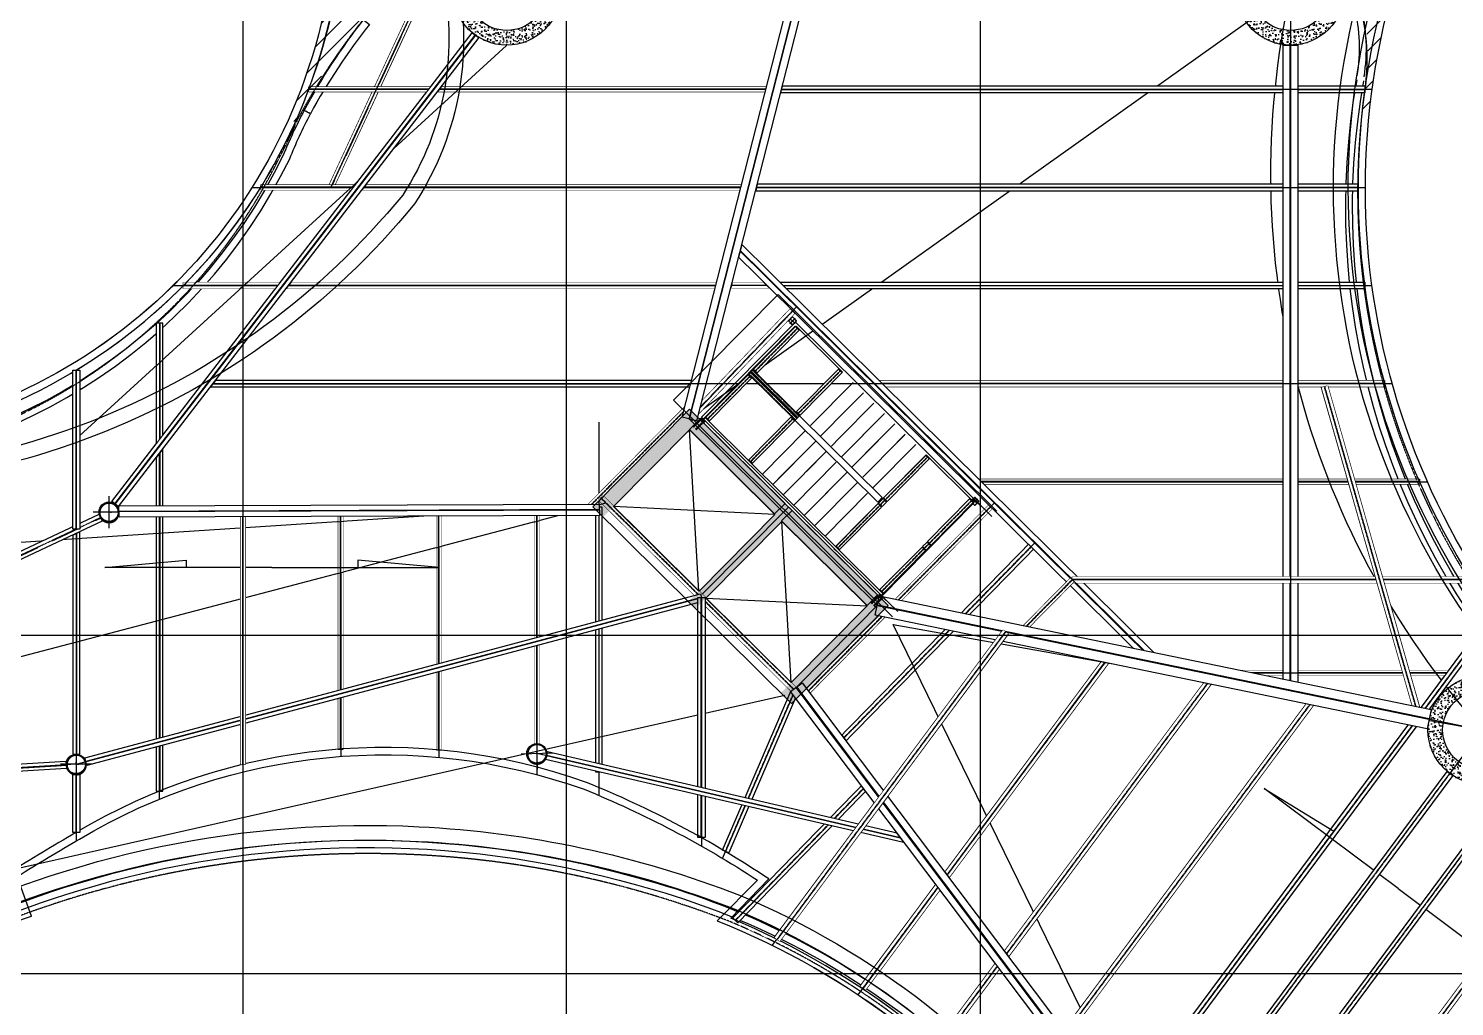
# Model space of a CAD drawing. Header units: millimetres. Extents: x 59135 to 3708801, y -250967 to 196121.
# Drawn here: x 3430786 to 3459877, y -136644 to -116706 of the extents above; entities that cross this region are included whole.
import ezdxf

# ---------------------------------------------------------------- set-up
doc = ezdxf.new("R2010")
doc.units = ezdxf.units.MM
doc.header["$LTSCALE"] = 5
doc.set_wipeout_variables(frame=1)
for name, pattern in [('CENTER', [2, 1.25, -0.25, 0.25, -0.25]), ('CENTER2', [1.125, 0.75, -0.125, 0.125, -0.125]), ('DASHDOT', [1, 0.5, -0.25, 0, -0.25]), ('HIDDEN', [0.375, 0.25, -0.125])]:
    doc.linetypes.add(name, pattern=pattern)
for name, color, linetype in [('CLARO', 8, 'Continuous'), ('EE-ACHURADOS', 9, 'Continuous'), ('EE-ARQUITECTONICO', 250, 'Continuous'), ('EE-CARPETA 51', 250, 'HIDDEN'), ('EE-CENTROS', 8, 'CENTER'), ('EE-COLUMNAS CONCRETO', 11, 'Continuous'), ('EE-EJES', 8, 'DASHDOT'), ('EE-OCULTAS', 252, 'HIDDEN'), ('EE-OCULTO', 252, 'HIDDEN'), ('EE-PMETALICO 16x12.7', 170, 'Continuous')]:
    doc.layers.add(name, color=color, linetype=linetype)

# ---------------------------------------------------------------- blocks, each defined once
blk = doc.blocks.new('*U273')
blk.add_wipeout([(-50, 4383), (50, 4383), (50, -23), (-50, -23)])
blk.add_lwpolyline([(-50, 4383), (50, 4383), (50, -23), (-50, -23)], close=True)
blk.add_wipeout([(-50, 4383), (50, 4383), (50, -23), (-50, -23)])
at = {"layer": 'EE-OCULTAS'}
for p, q in [((-3, 4383), (-3, -23)), ((3, 4383), (3, -23))]:
    blk.add_line(p, q, dxfattribs=at)
blk = doc.blocks.new('*U684')
blk.add_wipeout([(-70, -5196), (70, -5196), (70, -15211), (-70, -15211)])
blk.add_lwpolyline([(-70, -5196), (70, -5196), (70, -15211), (-70, -15211)], close=True)
at = {"layer": 'EE-OCULTAS'}
for p, q in [((-3, -5196), (-3, -15211)), ((3, -5196), (3, -15211))]:
    blk.add_line(p, q, dxfattribs=at)
blk = doc.blocks.new('*U953')
blk.add_lwpolyline([(-64, 5293), (63, 5293), (63, -5722), (-64, -5722)], close=True)
blk.add_wipeout([(-64, 5293), (63, 5293), (63, -5722), (-64, -5722)])
at = {"layer": 'EE-OCULTAS'}
for p, q in [((-3, -5722), (-3, 5293)), ((3, -5722), (3, 5293))]:
    blk.add_line(p, q, dxfattribs=at)
blk = doc.blocks.new('*U773')
blk.add_wipeout([(-70, 7207), (70, 7207), (70, -2335), (-70, -2335)])
blk.add_lwpolyline([(-70, 7207), (70, 7207), (70, -2335), (-70, -2335)], close=True)
at = {"layer": 'EE-OCULTAS'}
for p, q in [((-3, 7207), (-3, -2335)), ((3, 7207), (3, -2335))]:
    blk.add_line(p, q, dxfattribs=at)
blk = doc.blocks.new('*U688')
blk.add_wipeout([(-50, -1794), (50, -1794), (50, -4736), (-50, -4736)])
blk.add_lwpolyline([(-50, -1794), (50, -1794), (50, -4736), (-50, -4736)], close=True)
blk.add_wipeout([(-50, -1794), (50, -1794), (50, -4736), (-50, -4736)])
at = {"layer": 'EE-OCULTAS'}
for p, q in [((-3, -1794), (-3, -4736)), ((3, -1794), (3, -4736))]:
    blk.add_line(p, q, dxfattribs=at)
blk = doc.blocks.new('*U574')
blk.add_wipeout([(-70, -3945), (70, -3945), (70, -9338), (-70, -9338)])
blk.add_lwpolyline([(-70, -3945), (70, -3945), (70, -9338), (-70, -9338)], close=True)
at = {"layer": 'EE-OCULTAS'}
for p, q in [((-3, -3945), (-3, -9338)), ((3, -3945), (3, -9338))]:
    blk.add_line(p, q, dxfattribs=at)
blk = doc.blocks.new('*U689')
blk.add_wipeout([(-70, 2252), (70, 2252), (70, -2335), (-70, -2335)])
blk.add_lwpolyline([(-70, 2252), (70, 2252), (70, -2335), (-70, -2335)], close=True)
at = {"layer": 'EE-OCULTAS'}
for p, q in [((-3, 2252), (-3, -2335)), ((3, 2252), (3, -2335))]:
    blk.add_line(p, q, dxfattribs=at)
blk = doc.blocks.new('*U681')
blk.add_wipeout([(-50, -763), (50, -763), (50, -5621), (-50, -5621)])
blk.add_lwpolyline([(-50, -763), (50, -763), (50, -5621), (-50, -5621)], close=True)
blk.add_wipeout([(-50, -763), (50, -763), (50, -5621), (-50, -5621)])
at = {"layer": 'EE-OCULTAS'}
for p, q in [((-3, -763), (-3, -5621)), ((3, -763), (3, -5621))]:
    blk.add_line(p, q, dxfattribs=at)
blk = doc.blocks.new('*U682')
blk.add_wipeout([(-50, -891), (50, -891), (50, -5653), (-50, -5653)])
blk.add_lwpolyline([(-50, -891), (50, -891), (50, -5653), (-50, -5653)], close=True)
blk.add_wipeout([(-50, -891), (50, -891), (50, -5653), (-50, -5653)])
at = {"layer": 'EE-OCULTAS'}
for p, q in [((-3, -891), (-3, -5653)), ((3, -891), (3, -5653))]:
    blk.add_line(p, q, dxfattribs=at)
blk = doc.blocks.new('*U683')
blk.add_wipeout([(-50, -763), (50, -763), (50, -5646), (-50, -5646)])
blk.add_lwpolyline([(-50, -763), (50, -763), (50, -5646), (-50, -5646)], close=True)
blk.add_wipeout([(-50, -763), (50, -763), (50, -5646), (-50, -5646)])
at = {"layer": 'EE-OCULTAS'}
for p, q in [((-3, -763), (-3, -5646)), ((3, -763), (3, -5646))]:
    blk.add_line(p, q, dxfattribs=at)
blk = doc.blocks.new('*U234')
blk.add_wipeout([(-70, -5539), (70, -5539), (70, -9438), (-70, -9438)])
blk.add_lwpolyline([(-70, -5539), (70, -5539), (70, -9438), (-70, -9438)], close=True)
at = {"layer": 'EE-OCULTAS'}
for p, q in [((-3, -5539), (-3, -9438)), ((3, -5539), (3, -9438))]:
    blk.add_line(p, q, dxfattribs=at)
blk = doc.blocks.new('*U120')
blk.add_wipeout([(-70, -5677), (70, -5677), (70, -11394), (-70, -11394)])
blk.add_lwpolyline([(-70, -5677), (70, -5677), (70, -11394), (-70, -11394)], close=True)
at = {"layer": 'EE-OCULTAS'}
for p, q in [((-3, -5677), (-3, -11394)), ((3, -5677), (3, -11394))]:
    blk.add_line(p, q, dxfattribs=at)
blk = doc.blocks.new('*U559')
blk.add_wipeout([(-50, 0), (50, 0), (50, -5523), (-50, -5523)])
blk.add_lwpolyline([(-50, 0), (50, 0), (50, -5523), (-50, -5523)], close=True)
blk.add_wipeout([(-50, 0), (50, 0), (50, -5523), (-50, -5523)])
at = {"layer": 'EE-OCULTAS'}
for p, q in [((-3, 0), (-3, -5523)), ((3, 0), (3, -5523))]:
    blk.add_line(p, q, dxfattribs=at)
blk = doc.blocks.new('*U235')
blk.add_wipeout([(-70, -6913), (70, -6913), (70, -10563), (-70, -10563)])
blk.add_lwpolyline([(-70, -6913), (70, -6913), (70, -10563), (-70, -10563)], close=True)
at = {"layer": 'EE-OCULTAS'}
for p, q in [((-3, -6913), (-3, -10563)), ((3, -6913), (3, -10563))]:
    blk.add_line(p, q, dxfattribs=at)
blk = doc.blocks.new('*U152')
blk.add_wipeout([(-50, 0), (50, 0), (50, -9606), (-50, -9606)])
blk.add_lwpolyline([(-50, 0), (50, 0), (50, -9606), (-50, -9606)], close=True)
blk.add_wipeout([(-50, 0), (50, 0), (50, -9606), (-50, -9606)])
at = {"layer": 'EE-OCULTAS'}
for p, q in [((-3, 0), (-3, -9606)), ((3, 0), (3, -9606))]:
    blk.add_line(p, q, dxfattribs=at)
blk = doc.blocks.new('*U163')
blk.add_wipeout([(-50, -633), (50, -633), (50, -5583), (-50, -5583)])
blk.add_lwpolyline([(-50, -633), (50, -633), (50, -5583), (-50, -5583)], close=True)
blk.add_wipeout([(-50, -633), (50, -633), (50, -5583), (-50, -5583)])
at = {"layer": 'EE-OCULTAS'}
for p, q in [((-3, -633), (-3, -5583)), ((3, -633), (3, -5583))]:
    blk.add_line(p, q, dxfattribs=at)
blk = doc.blocks.new('*U165')
blk.add_wipeout([(-50, -164), (50, -164), (50, -9269), (-50, -9269)])
blk.add_lwpolyline([(-50, -164), (50, -164), (50, -9269), (-50, -9269)], close=True)
blk.add_wipeout([(-50, -164), (50, -164), (50, -9269), (-50, -9269)])
at = {"layer": 'EE-OCULTAS'}
for p, q in [((-3, -164), (-3, -9269)), ((3, -164), (3, -9269))]:
    blk.add_line(p, q, dxfattribs=at)
blk = doc.blocks.new('COLUMNA CONCRETO')
at = {"layer": 'EE-ACHURADOS'}
h = blk.add_hatch(dxfattribs=at)
h.set_pattern_fill('AR-CONC', color=256)
h.set_pattern_definition([(50, (-2321747.4, -250169.48), (182.184669, -15.939086), [19.05, -209.55]), (355, (-2321747.4, -250169.48), (-35.243421, 191.056845), [15.24, -167.640584]), (100.451445, (-2321732.22, -250170.81), (146.941247, 175.117752), [16.190009, -178.090245]), (46.1842, (-2321747.4, -250118.68), (271.07904, -42.042328), [28.575, -314.325]), (96.635558, (-2321724.8, -250122.2), (237.404134, 247.426125), [24.285023, -267.135608]), (351.184151, (-2321747.4, -250118.68), (237.404134, 247.426125), [22.859967, -251.459732]), (21, (-2321722, -250131.38), (151.614391, -102.265198), [19.05, -209.55]), (326, (-2321722, -250131.38), (61.802028, 184.187966), [15.24, -167.64]), (71.451445, (-2321709.37, -250139.9), (213.416419, 81.922769), [16.190009, -178.089938]), (37.5, (-2321747.4, -250169.485), (3.0886033, 84.5550389), [0, -165.608, 0, -170.18, 0, -168.275]), (7.5, (-2321747.4, -250169.485), (66.8196625, 100.1805748), [0, -97.028, 0, -161.798, 0, -64.135]), (327.5, (-2321804.044, -250169.485), (135.5905952, -5.728744), [0, -63.5, 0, -198.12, 0, -262.89]), (317.5, (-2321829.44, -250169.48), (148.1291814, 25.426491), [0, -82.55, 0, -131.572, 0, -186.69])])
h.paths.add_polyline_path([(-1100, 0, 1), (1100, 0, 1)])
h.paths.add_polyline_path([(800, 0, -1), (-800, 0, -1)], flags=16)
at = {"layer": 'EE-COLUMNAS CONCRETO'}
for radius in [1100, 800]:
    blk.add_circle((0, 0), radius, dxfattribs=at)
at = {"layer": 'EE-EJES'}
for q in [(0, 175), (168, 0)]:
    blk.add_line((0, 0), q, dxfattribs=at)
blk = doc.blocks.new('*U219')
blk.add_wipeout([(-70, 1375), (70, 1375), (70, -10563), (-70, -10563)])
blk.add_lwpolyline([(-70, 1375), (70, 1375), (70, -10563), (-70, -10563)], close=True)
at = {"layer": 'EE-OCULTAS'}
for p, q in [((-3, 1375), (-3, -10563)), ((3, 1375), (3, -10563))]:
    blk.add_line(p, q, dxfattribs=at)
blk = doc.blocks.new('*U188')
blk.add_wipeout([(-70, 1465), (70, 1465), (70, -10563), (-70, -10563)])
blk.add_lwpolyline([(-70, 1465), (70, 1465), (70, -10563), (-70, -10563)], close=True)
at = {"layer": 'EE-OCULTAS'}
for p, q in [((-3, 1465), (-3, -10563)), ((3, 1465), (3, -10563))]:
    blk.add_line(p, q, dxfattribs=at)
blk = doc.blocks.new('*U189')
blk.add_wipeout([(-76, 450), (76, 450), (76, -11832), (-76, -11832)])
blk.add_lwpolyline([(-76, 450), (76, 450), (76, -11832), (-76, -11832)], close=True)
at = {"layer": 'EE-OCULTO'}
for p, q in [((-4, -11832), (-4, 450)), ((4, -11832), (4, 450))]:
    blk.add_line(p, q, dxfattribs=at)
blk = doc.blocks.new('*U290')
blk.add_wipeout([(-50, 0), (50, 0), (50, -10104), (-50, -10104)])
blk.add_lwpolyline([(-50, 0), (50, 0), (50, -10104), (-50, -10104)], close=True)
blk.add_wipeout([(-50, 0), (50, 0), (50, -10104), (-50, -10104)])
at = {"layer": 'EE-OCULTAS'}
for p, q in [((-3, 0), (-3, -10104)), ((3, 0), (3, -10104))]:
    blk.add_line(p, q, dxfattribs=at)
blk = doc.blocks.new('*U956')
blk.add_wipeout([(-50, 0), (50, 0), (50, -1057), (-50, -1057)])
blk.add_lwpolyline([(-50, 0), (50, 0), (50, -1057), (-50, -1057)], close=True)
blk.add_wipeout([(-50, 0), (50, 0), (50, -1057), (-50, -1057)])
at = {"layer": 'EE-OCULTAS'}
for p, q in [((-3, 0), (-3, -1057)), ((3, 0), (3, -1057))]:
    blk.add_line(p, q, dxfattribs=at)
blk = doc.blocks.new('*U211')
blk.add_lwpolyline([(-64, 3435), (63, 3435), (63, 267), (-64, 267)], close=True)
blk.add_wipeout([(-64, 3435), (63, 3435), (63, 267), (-64, 267)])
at = {"layer": 'EE-OCULTAS'}
for p, q in [((-3, 267), (-3, 3435)), ((3, 267), (3, 3435))]:
    blk.add_line(p, q, dxfattribs=at)
blk = doc.blocks.new('*U212')
blk.add_lwpolyline([(-64, 4687), (63, 4687), (63, -5722), (-64, -5722)], close=True)
blk.add_wipeout([(-64, 4687), (63, 4687), (63, -5722), (-64, -5722)])
at = {"layer": 'EE-OCULTAS'}
for p, q in [((-3, -5722), (-3, 4687)), ((3, -5722), (3, 4687))]:
    blk.add_line(p, q, dxfattribs=at)
blk = doc.blocks.new('*U215')
blk.add_lwpolyline([(-64, 645), (63, 645), (63, -7496), (-64, -7496)], close=True)
blk.add_wipeout([(-64, 645), (63, 645), (63, -7496), (-64, -7496)])
at = {"layer": 'EE-OCULTAS'}
for p, q in [((-3, -7496), (-3, 645)), ((3, -7496), (3, 645))]:
    blk.add_line(p, q, dxfattribs=at)
blk = doc.blocks.new('*U216')
blk.add_wipeout([(-50, -2519), (50, -2519), (50, -4047), (-50, -4047)])
blk.add_lwpolyline([(-50, -2519), (50, -2519), (50, -4047), (-50, -4047)], close=True)
blk.add_wipeout([(-50, -2519), (50, -2519), (50, -4047), (-50, -4047)])
at = {"layer": 'EE-OCULTAS'}
for p, q in [((-3, -2519), (-3, -4047)), ((3, -2519), (3, -4047))]:
    blk.add_line(p, q, dxfattribs=at)
blk = doc.blocks.new('*U277')
blk.add_wipeout([(-76, 2159), (76, 2159), (76, -12384), (-76, -12384)])
blk.add_lwpolyline([(-76, 2159), (76, 2159), (76, -12384), (-76, -12384)], close=True)
at = {"layer": 'EE-OCULTO'}
for p, q in [((-4, -12384), (-4, 2159)), ((4, -12384), (4, 2159))]:
    blk.add_line(p, q, dxfattribs=at)
blk = doc.blocks.new('*U278')
blk.add_lwpolyline([(-64, 174), (63, 174), (63, -6824), (-64, -6824)], close=True)
blk.add_wipeout([(-64, 174), (63, 174), (63, -6824), (-64, -6824)])
at = {"layer": 'EE-OCULTAS'}
for p, q in [((-3, -6824), (-3, 174)), ((3, -6824), (3, 174))]:
    blk.add_line(p, q, dxfattribs=at)
blk = doc.blocks.new('*U279')
blk.add_lwpolyline([(-64, 1234), (63, 1234), (63, -7301), (-64, -7301)], close=True)
blk.add_wipeout([(-64, 1234), (63, 1234), (63, -7301), (-64, -7301)])
at = {"layer": 'EE-OCULTAS'}
for p, q in [((-3, -7301), (-3, 1234)), ((3, -7301), (3, 1234))]:
    blk.add_line(p, q, dxfattribs=at)
blk = doc.blocks.new('*U280')
blk.add_lwpolyline([(-64, 955), (63, 955), (63, -8497), (-64, -8497)], close=True)
blk.add_wipeout([(-64, 955), (63, 955), (63, -8497), (-64, -8497)])
at = {"layer": 'EE-OCULTAS'}
for p, q in [((-3, -8497), (-3, 955)), ((3, -8497), (3, 955))]:
    blk.add_line(p, q, dxfattribs=at)
blk = doc.blocks.new('*U281')
blk.add_lwpolyline([(-64, 910), (63, 910), (63, -9693), (-64, -9693)], close=True)
blk.add_wipeout([(-64, 910), (63, 910), (63, -9693), (-64, -9693)])
at = {"layer": 'EE-OCULTAS'}
for p, q in [((-3, -9693), (-3, 910)), ((3, -9693), (3, 910))]:
    blk.add_line(p, q, dxfattribs=at)
blk = doc.blocks.new('*U166')
blk.add_lwpolyline([(-64, 988), (63, 988), (63, -12577), (-64, -12577)], close=True)
blk.add_wipeout([(-64, 988), (63, 988), (63, -12577), (-64, -12577)])
at = {"layer": 'EE-OCULTAS'}
for p, q in [((-3, -12577), (-3, 988)), ((3, -12577), (3, 988))]:
    blk.add_line(p, q, dxfattribs=at)
blk = doc.blocks.new('*U167')
blk.add_lwpolyline([(-64, 566), (63, 566), (63, -11930), (-64, -11930)], close=True)
blk.add_wipeout([(-64, 566), (63, 566), (63, -11930), (-64, -11930)])
at = {"layer": 'EE-OCULTAS'}
for p, q in [((-3, -11930), (-3, 566)), ((3, -11930), (3, 566))]:
    blk.add_line(p, q, dxfattribs=at)
blk = doc.blocks.new('*U168')
blk.add_lwpolyline([(-63, -106), (63, -106), (63, -10963), (-63, -10963)], close=True)
blk.add_wipeout([(-63, -106), (63, -106), (63, -10963), (-63, -10963)])
at = {"layer": 'EE-OCULTAS'}
for p, q in [((-3, -10963), (-3, -106)), ((3, -10963), (3, -106))]:
    blk.add_line(p, q, dxfattribs=at)
blk = doc.blocks.new('*U171')
blk.add_lwpolyline([(-64, 945), (63, 945), (63, -4595), (-64, -4595)], close=True)
blk.add_wipeout([(-64, 945), (63, 945), (63, -4595), (-64, -4595)])
at = {"layer": 'EE-OCULTAS'}
for p, q in [((-3, -4595), (-3, 945)), ((3, -4595), (3, 945))]:
    blk.add_line(p, q, dxfattribs=at)
blk = doc.blocks.new('POSTE METALICO 16')
at = {"layer": 'EE-EJES'}
for q in [(0, 49), (57, 0)]:
    blk.add_line((0, 0), q, dxfattribs=at)
at = {"layer": 'EE-PMETALICO 16x12.7'}
for radius in [204, 191]:
    blk.add_circle((0, 0), radius, dxfattribs=at)
blk = doc.blocks.new('*U193')
blk.add_wipeout([(-70, 6513), (70, 6513), (70, -7637), (-70, -7637)])
blk.add_lwpolyline([(-70, 6513), (70, 6513), (70, -7637), (-70, -7637)], close=True)
at = {"layer": 'EE-OCULTAS'}
for p, q in [((-3, 6513), (-3, -7637)), ((3, 6513), (3, -7637))]:
    blk.add_line(p, q, dxfattribs=at)
blk = doc.blocks.new('*U233')
blk.add_wipeout([(-70, 6513), (70, 6513), (70, -2380), (-70, -2380)])
blk.add_lwpolyline([(-70, 6513), (70, 6513), (70, -2380), (-70, -2380)], close=True)
at = {"layer": 'EE-OCULTAS'}
for p, q in [((-3, 6513), (-3, -2380)), ((3, 6513), (3, -2380))]:
    blk.add_line(p, q, dxfattribs=at)
blk = doc.blocks.new('*U255')
blk.add_wipeout([(-76, -8665), (76, -8665), (76, -13627), (-76, -13627)])
blk.add_lwpolyline([(-76, -8665), (76, -8665), (76, -13627), (-76, -13627)], close=True)
at = {"layer": 'EE-OCULTO'}
for p, q in [((-4, -13627), (-4, -8665)), ((4, -13627), (4, -8665))]:
    blk.add_line(p, q, dxfattribs=at)
blk = doc.blocks.new('*U294')
blk.add_wipeout([(-76, 450), (76, 450), (76, -4442), (-76, -4442)])
blk.add_lwpolyline([(-76, 450), (76, 450), (76, -4442), (-76, -4442)], close=True)
at = {"layer": 'EE-OCULTO'}
for p, q in [((-4, -4442), (-4, 450)), ((4, -4442), (4, 450))]:
    blk.add_line(p, q, dxfattribs=at)
blk = doc.blocks.new('*U556')
blk.add_wipeout([(-76, -1252), (76, -1252), (76, -4525), (-76, -4525)])
blk.add_lwpolyline([(-76, -1252), (76, -1252), (76, -4525), (-76, -4525)], close=True)
at = {"layer": 'EE-OCULTO'}
for p, q in [((-4, -4525), (-4, -1252)), ((4, -4525), (4, -1252))]:
    blk.add_line(p, q, dxfattribs=at)
blk = doc.blocks.new('*U557')
blk.add_wipeout([(-70, -1151), (70, -1151), (70, -2335), (-70, -2335)])
blk.add_lwpolyline([(-70, -1151), (70, -1151), (70, -2335), (-70, -2335)], close=True)
at = {"layer": 'EE-OCULTAS'}
for p, q in [((-3, -1151), (-3, -2335)), ((3, -1151), (3, -2335))]:
    blk.add_line(p, q, dxfattribs=at)
blk = doc.blocks.new('*U570')
blk.add_lwpolyline([(-64, 532), (63, 532), (63, -7279), (-64, -7279)], close=True)
blk.add_wipeout([(-64, 532), (63, 532), (63, -7279), (-64, -7279)])
at = {"layer": 'EE-OCULTAS'}
for p, q in [((-3, -7279), (-3, 532)), ((3, -7279), (3, 532))]:
    blk.add_line(p, q, dxfattribs=at)
blk = doc.blocks.new('*U685')
blk.add_wipeout([(-50, -470), (50, -470), (50, -5631), (-50, -5631)])
blk.add_lwpolyline([(-50, -470), (50, -470), (50, -5631), (-50, -5631)], close=True)
blk.add_wipeout([(-50, -470), (50, -470), (50, -5631), (-50, -5631)])
at = {"layer": 'EE-OCULTAS'}
for p, q in [((-3, -470), (-3, -5631)), ((3, -470), (3, -5631))]:
    blk.add_line(p, q, dxfattribs=at)
blk = doc.blocks.new('VERSUI')
at = {"layer": 'EE-CARPETA 51'}
for points in [[(0, -0.326), (0, 0.326)], [(0.326, 0), (-0.326, 0)]]:
    blk.add_lwpolyline(points, dxfattribs=at)
for points in [[(0.204, -0.009, 1), (-0.204, -0.009, 1)], [(-0.191, -0.009, -1), (0.191, -0.009, -1)]]:
    blk.add_lwpolyline(points, format="xyb", close=True, dxfattribs=at)
blk = doc.blocks.new('*U1133')
for p, q in [((-13, 206), (-13, 199)), ((13, 199), (-13, 199)), ((-10, 209), (10, 209)), ((-8, -1), (-8, 199)), ((-7, 206), (-7, 199)), ((7, 206), (7, 199)), ((8, -1), (8, 199)), ((13, 206), (13, 199)), ((-13, -7), (-13, -20)), ((-10, -23), (10, -23)), ((-8, -37), (-8, -23)), ((-8, -37), (8, -37)), ((-8, -37), (-6, -38)), ((-7, -7), (-7, -20)), ((-6, -38), (6, -38)), ((8, -37), (6, -38)), ((7, -7), (7, -20)), ((8, -37), (8, -23)), ((13, -7), (13, -20))]:
    blk.add_line(p, q)
blk.add_lwpolyline([(-17, -3), (-17, -2, -0.414214), (-15, -1), (15, -1, -0.414214), (17, -2), (17, -3, -0.414214), (15, -4), (-15, -4, -0.414214)], format="xyb", close=True)
for centre, radius, start, end in [((-10, 205), 3.47, 7.7682, 172.2318), ((0, 200), 8.8, 41.2145, 138.7855), ((10, 205), 3.47, 7.7682, 172.2318), ((-10, -8), 3.47, 7.7682, 172.2318), ((-10, -19), 3.47, 187.7682, 352.2318), ((0, -13), 8.8, 41.2145, 138.7855), ((0, -14), 8.8, 221.2145, 318.7855), ((10, -8), 3.47, 7.7682, 172.2318), ((10, -19), 3.47, 187.7682, 352.2318)]:
    blk.add_arc(centre, radius, start, end)
at = {"layer": 'EE-OCULTAS'}
for p, q in [((-6, -1), (-6, 199)), ((6, -1), (6, 199)), ((-6, -38), (-6, -23)), ((6, -38), (6, -23))]:
    blk.add_line(p, q, dxfattribs=at)
blk = doc.blocks.new('*U1132')
for p, q in [((-13, 206), (-13, 199)), ((13, 199), (-13, 199)), ((-10, 209), (10, 209)), ((-8, -1), (-8, 199)), ((-7, 206), (-7, 199)), ((7, 206), (7, 199)), ((8, -1), (8, 199)), ((13, 206), (13, 199)), ((-13, -7), (-13, -20)), ((-10, -23), (10, -23)), ((-8, -37), (-8, -23)), ((-8, -37), (8, -37)), ((-8, -37), (-6, -38)), ((-7, -7), (-7, -20)), ((-6, -38), (6, -38)), ((8, -37), (6, -38)), ((7, -7), (7, -20)), ((8, -37), (8, -23)), ((13, -7), (13, -20))]:
    blk.add_line(p, q)
blk.add_lwpolyline([(-17, -3), (-17, -2, -0.414214), (-15, -1), (15, -1, -0.414214), (17, -2), (17, -3, -0.414214), (15, -4), (-15, -4, -0.414214)], format="xyb", close=True)
for centre, radius, start, end in [((-10, 205), 3.47, 7.7682, 172.2318), ((0, 200), 8.8, 41.2145, 138.7855), ((10, 205), 3.47, 7.7682, 172.2318), ((-10, -8), 3.47, 7.7682, 172.2318), ((-10, -19), 3.47, 187.7682, 352.2318), ((0, -13), 8.8, 41.2145, 138.7855), ((0, -14), 8.8, 221.2145, 318.7855), ((10, -8), 3.47, 7.7682, 172.2318), ((10, -19), 3.47, 187.7682, 352.2318)]:
    blk.add_arc(centre, radius, start, end)
at = {"layer": 'EE-OCULTAS'}
for p, q in [((-6, -1), (-6, 199)), ((6, -1), (6, 199)), ((-6, -38), (-6, -23)), ((6, -38), (6, -23))]:
    blk.add_line(p, q, dxfattribs=at)
blk = doc.blocks.new('*U1135')
blk.add_wipeout([(-51, -922), (51, -922), (51, -1052), (-51, -1052)])
blk.add_lwpolyline([(51, -1052), (-51, -1052), (-51, -922), (51, -922)], close=True)
at = {"layer": 'EE-OCULTAS'}
for p, q in [((-3, -922), (-3, -1052)), ((3, -922), (3, -1052))]:
    blk.add_line(p, q, dxfattribs=at)
blk = doc.blocks.new('*U1134')
blk.add_wipeout([(-51, 153), (51, 153), (51, -1067), (-51, -1067)])
blk.add_lwpolyline([(51, -1067), (-51, -1067), (-51, 153), (51, 153)], close=True)
at = {"layer": 'EE-OCULTAS'}
for p, q in [((-3, 153), (-3, -1067)), ((3, 153), (3, -1067))]:
    blk.add_line(p, q, dxfattribs=at)
blk = doc.blocks.new('*U113')
blk.add_wipeout([(-51, 153), (51, 153), (51, -1067), (-51, -1067)])
blk.add_lwpolyline([(51, -1067), (-51, -1067), (-51, 153), (51, 153)], close=True)
at = {"layer": 'EE-OCULTAS'}
for p, q in [((-3, 153), (-3, -1067)), ((3, 153), (3, -1067))]:
    blk.add_line(p, q, dxfattribs=at)
blk = doc.blocks.new('*U1136')
blk.add_wipeout([(-1280, 25), (51, 25), (51, -25), (-1280, -25)])
at = {"ltscale": 0.35}
for points in [[(51, -25), (-1280, -25), (-1280, 25), (51, 25)], [(51, -21), (-1280, -21), (-1280, -25), (51, -25)]]:
    blk.add_lwpolyline(points, close=True, dxfattribs=at)
at = {"layer": 'EE-CENTROS'}
blk.add_line((51, -11), (-1280, -11), dxfattribs=at)
blk = doc.blocks.new('ACSENSOR')
at = {"layer": 'EE-ARQUITECTONICO'}
h = blk.add_hatch(color=256, dxfattribs=at)
h.dxf.hatch_style = 1
h.paths.add_polyline_path([(60.854, -0.038), (59.693, -1.211), (59.907, -1.422), (61.275, -0.038)])
h.paths.add_polyline_path([(57.828, 4.578), (55.856, 2.589), (56.069, 2.378), (57.829, 4.155), (59.569, 2.431), (57.81, 0.654), (57.952, 0.514), (59.711, 2.29), (61.452, 0.566), (61.258, 0.371), (60.854, -0.038), (61.275, -0.038), (61.471, 0.159), (61.863, 0.555), (61.863, 0.554), (61.873, 0.564)])
blk.add_lwpolyline([(59.907, -1.422), (55.856, 2.589), (55.856, 2.589), (57.828, 4.578), (61.879, 0.571)], close=True, dxfattribs=at)
for points in [[(58.021, 0.867), (56.28, 2.591), (57.829, 4.155), (59.569, 2.431), (58.022, 0.868)], [(58.158, 0.721), (59.711, 2.29), (61.452, 0.566), (59.904, -0.998), (58.164, 0.727)]]:
    blk.add_lwpolyline(points, dxfattribs=at)
blk = doc.blocks.new('ESCALERAS Y ACENSOR P2')
at = {"layer": 'EE-ARQUITECTONICO'}
for p, q in [((-4126, 6946), (-6258, 4792)), ((-3664, 6488), (-4126, 6946)), ((-3664, 6488), (-3664, 6488)), ((340, 2525), (-3664, 6488)), ((-5690, 4441), (-3770, 6382)), ((-3770, 6382), (234, 2418)), ((-6258, 4792), (-1792, 372)), ((-2170, 4728), (-2872, 4019)), ((-2872, 4019), (-2170, 4728)), ((-2710, 4610), (-2384, 4939)), ((-5671, 4433), (-5860, 4241)), ((-5617, 4380), (-5807, 4189)), ((-1686, 478), (-5690, 4441)), ((-3781, 4381), (-3689, 4473)), ((-2093, 2710), (-3781, 4381)), ((-2093, 2710), (-3781, 4381)), ((-3763, 4398), (-3746, 4416)), ((-3725, 4437), (-3707, 4455)), ((-2826, 3639), (-1957, 4517)), ((-1968, 4507), (-2826, 3639)), ((-5741, 896), (-5933, 4184)), ((-2085, 3961), (-2613, 3428)), ((-2901, 1751), (-4660, 3492)), ((-2180, 3439), (-2400, 3217)), ((-4193, 2459), (-7482, 2620)), ((-3857, -969), (-4051, 2318)), ((-5598, 756), (-2310, 595)), ((-2036, 834), (-2225, 643)), ((-1982, 782), (-2172, 590))]:
    blk.add_line(p, q, dxfattribs=at)
at = {"layer": 'EE-ARQUITECTONICO', "ltscale": 0.5}
for p, q in [((-3735, 4427), (-4683, 5365)), ((-3672, 4491), (-2828, 5344)), ((-2597, 5150), (-3466, 4272)), ((-3791, 4370), (-4660, 3492)), ((-3252, 4061), (-2710, 4610)), ((-4447, 3281), (-3578, 4159)), ((-4447, 3281), (-3578, 4159)), ((-1531, 4095), (-2180, 3439)), ((-1744, 4306), (-2088, 3958)), ((-1908, 3714), (-1548, 4077)), ((-4234, 3070), (-3365, 3948)), ((-3365, 3948), (-4122, 3183)), ((-2872, 4019), (-3039, 3850)), ((-2613, 3428), (-2088, 3958)), ((-2088, 3958), (-2613, 3428)), ((-2186, 3006), (-1317, 3884)), ((-4021, 2859), (-3152, 3737)), ((-2939, 3526), (-3807, 2648)), ((-3807, 2648), (-2939, 3526)), ((-3152, 3737), (-3548, 3336)), ((-1973, 2795), (-1104, 3673)), ((-3594, 2437), (-2725, 3315)), ((-2725, 3315), (-3483, 2549)), ((-3483, 2549), (-2725, 3315)), ((-2512, 3104), (-3381, 2226)), ((-3381, 2226), (-2512, 3104)), ((-2299, 2893), (-3168, 2015)), ((-3168, 2015), (-2306, 2885)), ((-2086, 2682), (-2955, 1804))]:
    blk.add_line(p, q, dxfattribs=at)
at = {"layer": 'EE-ARQUITECTONICO', "ltscale": 0.4}
for p, q in [((-1016, 3656), (-1069, 3708)), ((0, 2650), (-53, 2702)), ((-2990, 1768), (-2937, 1716)), ((-1973, 762), (-1920, 709))]:
    blk.add_line(p, q, dxfattribs=at)
at = {"layer": 'EE-ARQUITECTONICO'}
for points in [[(-3780, 6300), (-5684, 4377), (-5673, 4366), (-3769, 6289)], [(-5933, 4189), (-4196, 2469), (-3984, 2683), (-5722, 4403)], [(-5630, 4324), (-5726, 4419), (-5732, 4413), (-5637, 4318)], [(-2001, 2802), (-3689, 4473), (-3781, 4380), (-2093, 2710)], [(-123, 2702), (-2038, 768), (-2049, 779), (-135, 2713)], [(-2312, 605), (-4053, 2329), (-3842, 2542), (-2101, 818)], [(-2091, 821), (-1995, 726), (-2002, 720), (-2097, 815)]]:
    blk.add_lwpolyline(points, close=True, dxfattribs=at)
at = {"layer": 'EE-ARQUITECTONICO', "ltscale": 0.5}
for points in [[(-4660, 3492), (-2810, 5361), (-3758, 6300), (-5608, 4431)], [(-2955, 1804), (-1104, 3673), (-135, 2713), (-1985, 844)]]:
    blk.add_lwpolyline(points, close=True, dxfattribs=at)
at = {"layer": 'EE-ARQUITECTONICO', "xscale": -1, "rotation": 135.2917996691571}
for name, p in [('*U1132', (-5705, 4397)), ('*U1133', (-5652, 4345))]:
    blk.add_blockref(name, p, dxfattribs=at)
at = {"layer": 'EE-ARQUITECTONICO', "rotation": 135.2917996691571}
for name, p in [('*U1133', (-2071, 799)), ('*U1132', (-2017, 747))]:
    blk.add_blockref(name, p, dxfattribs=at)
at = {"layer": 'EE-ARQUITECTONICO', "xscale": -1, "rotation": 135.2917996691571}
blk.add_blockref('*U1134', (-5454, 4514), dxfattribs=at)
at = {"layer": 'EE-ARQUITECTONICO', "rotation": 135.2917996691571}
for p in [(-2688, 2001), (-1791, 1113)]:
    blk.add_blockref('*U1135', p, dxfattribs=at)
at = {"layer": 'EE-ARQUITECTONICO'}
for p, rotation in [((-3840, 6144), 315.2917996691571), ((-1903, 999), 135.2917996691571)]:
    blk.add_blockref('*U1134', p, dxfattribs=dict(at, rotation=rotation))
for name, p, rotation in [('*U1136', (-3799, 4434), 315.2917996691571), ('*U1134', (-2800, 1887), 135.2917996691571)]:
    blk.add_blockref(name, p, dxfattribs=dict(at, rotation=rotation))
at = {"layer": 'EE-ARQUITECTONICO', "xscale": -1}
for name, p, rotation in [('*U1136', (-3743, 4491), 135.2917996691571), ('*U1134', (-1186, 3518), 315.2917996691571)]:
    blk.add_blockref(name, p, dxfattribs=dict(at, rotation=rotation))
for name, p, rotation in [('*U1134', (-4578, 3647), 135.2917996691571), ('*U113', (-289, 2630), 315.2917996691571)]:
    blk.add_blockref(name, p, dxfattribs=dict(at, rotation=rotation))
at = {"layer": 'EE-ARQUITECTONICO', "rotation": 315.2917996691571}
blk.add_blockref('*U1134', (-2964, 5278), dxfattribs=at)
at = {"layer": 'EE-ARQUITECTONICO', "xscale": 1000, "yscale": 1000, "zscale": 1000}
blk.add_blockref('ACSENSOR', (-63761, 29), dxfattribs=at)
blk = doc.blocks.new('*U772')
blk.add_wipeout([(-70, -1151), (70, -1151), (70, -4396), (-70, -4396)])
blk.add_lwpolyline([(-70, -1151), (70, -1151), (70, -4396), (-70, -4396)], close=True)
at = {"layer": 'EE-OCULTAS'}
for p, q in [((-3, -1151), (-3, -4396)), ((3, -1151), (3, -4396))]:
    blk.add_line(p, q, dxfattribs=at)
blk = doc.blocks.new('A$C572D47DB')
at = {"layer": 'CLARO'}
blk.add_line((87832, 33857), (84445, 33653), dxfattribs=at)
for points in [[(113970, 47895, 0.100433), (113916, 49289, 0.097879), (113344, 50522, 0.048749), (112891, 51032, 0.043248), (112355, 51448, 0.013848), (111240, 52182, 0.013848)], [(114108, 47872, 0.100433), (114052, 49323, 0.097879), (113457, 50604, 0.048749), (112986, 51135, 0.043092), (112433, 51564, 0.013822), (111313, 52301, -9.821201)], [(104906, 28597, -0.063161), (107946, 25526, 0.261651), (112300, 23783, 0.578254), (117633, 35390, -0.231021), (114103, 47789)], [(104993, 28707, -0.063137), (108056, 25613, 0.261714), (112284, 23922, 0.578017), (117524, 35303, -0.230879), (113965, 47813, -0.230879)], [(71979, 43685), (71958, 43502, 0.193999), (81939, 39819, 0.287291), (92190, 46201, -0.026665), (92616, 47120), (92485, 47188, 0.024743), (92053, 46263, -0.287223), (81937, 39969, -0.196023), (71979, 43685)], [(105048, 28665, 0.103129), (99301, 31534, 0.144117), (87830, 31413, 0.101179), (80495, 27444, 0.101179)], [(69537, 25628, -0.079364), (72029, 25336, 0.140201), (77208, 25354, 0.0882), (79568, 26518, 0.021736), (80585, 27336, -0.101181), (87871, 31279, -0.144135), (99264, 31399, -0.103149), (104961, 28555)]]:
    blk.add_lwpolyline(points, format="xyb", dxfattribs=at)
blk.add_lwpolyline([(92485, 47188, -0.041442), (93697, 49034), (93815, 48942, 0.040804), (92612, 47121, -0.000352)], format="xyb", close=True, dxfattribs=at)
blk.add_lwpolyline([(98497, 40831), (98495, 33223)], dxfattribs=at)
at = {"layer": 'CLARO', "elevation": 0}
blk.add_lwpolyline([(108064, 25620, 0.261821), (112284, 23932, 0.578454), (117511, 35305, 0.578454)], format="xyb", dxfattribs=at)
at = {"layer": 'CLARO'}
blk.add_blockref('COLUMNA CONCRETO', (96619, 49618), dxfattribs=at)
at = {"layer": 'CLARO', "xscale": -1, "rotation": 180}
for name, p in [('*U681', (93232, 33404)), ('*U683', (95232, 33387)), ('*U682', (97232, 33387))]:
    blk.add_blockref(name, p, dxfattribs=at)
at = {"layer": 'CLARO', "xscale": -1}
blk.add_blockref('*U689', (87838, 36397), dxfattribs=at)
at = {"layer": 'CLARO'}
blk.add_line((87838, 32295), (87838, 41894), dxfattribs=at)
for points in [[(97235, 39040), (97232, 33646)], [(95232, 38294), (95232, 34000)], [(91829, 37867), (95237, 37867), (93578, 38016), (93578, 37867)], [(93232, 37769), (93232, 34017)]]:
    blk.add_lwpolyline(points, dxfattribs=at)
for name, p, rotation in [('*U273', (93042, 45643), 335.1192782956725), ('*U953', (95316, 43618), 90), ('*U684', (85317, 41618), 90), ('*U688', (101575, 42407), 315.2279303980316), ('*U165', (115401, 39618), 270), ('*U120', (99417, 30230), 135.5873068366609), ('*U163', (116527, 35721), 270), ('*U234', (97423, 26703), 135.8082691021933)]:
    blk.add_blockref(name, p, dxfattribs=dict(at, rotation=rotation))
at = {"layer": 'CLARO', "xscale": -1}
blk.add_blockref('*U773', (89535, 35645), dxfattribs=at)
at = {"layer": 'CLARO'}
for p in [(87832, 33857), (97231, 34074)]:
    blk.add_blockref('POSTE METALICO 16', p, dxfattribs=at)
for p, q in [((89811, 43618), (114269, 43618)), ((98822, 41618), (114683, 41618)), ((89535, 33148), (89535, 40392)), ((106136, 39618), (115401, 39618))]:
    blk.add_line(p, q, dxfattribs=at)
blk.add_lwpolyline([(112612, 49618, 0.241408), (116517, 34556)], format="xyb", dxfattribs=at)
for name, p, rotation in [('*U152', (102185, 47618), 270), ('*U559', (106554, 39174), 315.2918041823089)]:
    blk.add_blockref(name, p, dxfattribs=dict(at, rotation=rotation))
at = {"layer": 'CLARO', "xscale": -1}
blk.add_blockref('*U574', (98497, 43044), dxfattribs=at)
at = {"layer": 'CLARO'}
blk.add_blockref('COLUMNA CONCRETO', (116512, 34556), dxfattribs=at)
for points in [[(112610, 49620), (100343, 40894)], [(81802, 38065), (98363, 39146)]]:
    blk.add_lwpolyline(points, dxfattribs=at)
blk.add_lwpolyline([(104500, 36709), (116517, 34556), (109899, 25654)], close=True, dxfattribs=at)
at = {"layer": 'CLARO', "rotation": 156.6596941181931}
blk.add_blockref('*U235', (98343, 25730), dxfattribs=at)
at = {"layer": 'CLARO'}
blk.add_lwpolyline([(102291, 35257), (83062, 30926)], dxfattribs=at)
for name, p, rotation in [('*U219', (103560, 47618), 90), ('*U189', (113536, 45618), 270), ('*U188', (103560, 43618), 90), ('*U211', (100156, 40705), 316.2188383563582), ('*U212', (108804, 41618), 90)]:
    blk.add_blockref(name, p, dxfattribs=dict(at, rotation=rotation))
at = {"layer": 'CLARO', "rotation": 270}
for name, p in [('*U290', (101704, 45618)), ('*U956', (102095, 43618))]:
    blk.add_blockref(name, p, dxfattribs=at)
blk.add_wipeout([(112457, 48518), (112757, 48518), (112757, 35373), (112457, 35373)]).dxf.layer = 'CLARO'
at = {"layer": 'CLARO'}
for p, q in [((96612, 48512), (87830, 40485)), ((112600, 35373), (112600, 48518)), ((112615, 35373), (112615, 48518)), ((92579, 47618), (114274, 47618)), ((91421, 45618), (114136, 45618)), ((110944, 35721), (115894, 35721))]:
    blk.add_line(p, q, dxfattribs=at)
blk.add_lwpolyline([(93030, 45618), (94885, 49618)], dxfattribs=at)
blk.add_lwpolyline([(112457, 48518), (112757, 48518), (112757, 35373), (112457, 35373)], close=True, dxfattribs=at)
blk.add_blockref('COLUMNA CONCRETO', (112607, 49618), dxfattribs=at)
blk.add_wipeout([(109919, 36034), (109759, 35872), (101169, 44374), (101330, 44536)]).dxf.layer = 'CLARO'
for p, q in [((101246, 44451), (109835, 35949)), ((101253, 44459), (109842, 35957)), ((106113, 39270), (106220, 39165)), ((106113, 39270), (106220, 39165)), ((106114, 39164), (106219, 39271)), ((106114, 39164), (106219, 39271)), ((108157, 37618), (112457, 37618)), ((108157, 37618), (116478, 37618))]:
    blk.add_line(p, q, dxfattribs=at)
blk.add_lwpolyline([(109919, 36034), (109759, 35872), (101169, 44374), (101330, 44536)], close=True, dxfattribs=at)
for points in [[(100338, 40895), (102533, 43185)], [(98539, 39288), (102473, 35387)]]:
    blk.add_lwpolyline(points, dxfattribs=at)
for points in [[(106174, 39140), (106244, 39211, 0.414214), (106244, 39225), (106173, 39295, 0.414214), (106159, 39295), (106089, 39224, 0.414214), (106089, 39210), (106160, 39140, 0.414214)], [(106174, 39140), (106245, 39211, 0.414214), (106244, 39225), (106173, 39295, 0.414214), (106159, 39295), (106089, 39224, 0.414214), (106089, 39210), (106160, 39140, 0.414214)], [(106171, 39143), (106241, 39214, 0.414214), (106241, 39222), (106170, 39292, 0.414214), (106162, 39292), (106092, 39221, 0.414214), (106092, 39213), (106163, 39143, 0.414214)], [(106171, 39143), (106241, 39214, 0.414214), (106241, 39222), (106170, 39292, 0.414214), (106162, 39292), (106092, 39221, 0.414214), (106092, 39213), (106163, 39143, 0.414214)]]:
    blk.add_lwpolyline(points, format="xyb", close=True, dxfattribs=at)
for name, p, rotation in [('*U171', (99210, 38623), 45.23344539762016), ('*U215', (108804, 37618), 90)]:
    blk.add_blockref(name, p, dxfattribs=dict(at, rotation=rotation))
blk.add_line((100591, 37254), (100591, 32189), dxfattribs=at)
for points in [[(104286, 36990), (100235, 41001)], [(98639, 39183), (84440, 35457)], [(100608, 37327), (102365, 39102)], [(87832, 33857), (100591, 37254)], [(101022, 31939), (102528, 35429)]]:
    blk.add_lwpolyline(points, dxfattribs=at)
at = {"layer": 'CLARO', "rotation": 315.2918041823152}
blk.add_blockref('*U216', (109929, 39409), dxfattribs=at)
at = {"layer": 'CLARO'}
for name, p, rotation in [('*U255', (96176, 42571), 295.1781166577877), ('*U277', (109386, 26972), 143.3606623391476)]:
    blk.add_blockref(name, p, dxfattribs=dict(at, rotation=rotation))
for points in [[(115227, 34825), (113305, 41555)], [(91829, 37867), (88422, 37867), (90081, 38016), (90081, 37867)], [(107053, 36504), (108157, 37618)], [(116777, 36909), (108007, 25117)], [(118459, 35168), (109835, 23573)], [(119529, 33891), (111249, 22757)]]:
    blk.add_lwpolyline(points, dxfattribs=at)
at = {"layer": 'CLARO', "xscale": 1000, "yscale": 1000, "zscale": 1000}
blk.add_blockref('VERSUI', (88506, 38996), dxfattribs=at)
at = {"layer": 'CLARO'}
blk.add_blockref('POSTE METALICO 16', (88504, 39000), dxfattribs=at)
for name, p, rotation in [('*U278', (113353, 41387), 15.93713501487891), ('*U279', (104611, 30270), 143.3606623391303)]:
    blk.add_blockref(name, p, dxfattribs=dict(at, rotation=rotation))
for p, q in [((97232, 34083), (104881, 32308)), ((104003, 33471), (101275, 30666))]:
    blk.add_line(p, q, dxfattribs=at)
for points in [[(109839, 35953), (101251, 44453)], [(102528, 35429), (104282, 37200)], [(105328, 27994), (111057, 35698)]]:
    blk.add_lwpolyline(points, dxfattribs=at)
at = {"layer": 'CLARO', "rotation": 143.3606623391373}
blk.add_blockref('*U280', (105987, 28881), dxfattribs=at)
blk.add_wipeout([(104195, 56586), (104485, 56511), (100488, 40858), (100197, 40932)]).dxf.layer = 'CLARO'
at = {"layer": 'CLARO'}
for p, q in [((100338, 40896), (104336, 56550)), ((100347, 40894), (104344, 56547)), ((102394, 42840), (102500, 42947)), ((102395, 42948), (102502, 42843)), ((102395, 42948), (102502, 42843)), ((102396, 42842), (102501, 42949)), ((102396, 42842), (102501, 42949)), ((91232, 41618), (114683, 41618))]:
    blk.add_line(p, q, dxfattribs=at)
for points in [[(104837, 76488), (104613, 57619), (100343, 40896)], [(102668, 35248), (106569, 39189)], [(106729, 26638), (113142, 35261)]]:
    blk.add_lwpolyline(points, dxfattribs=at)
blk.add_lwpolyline([(104195, 56586), (104485, 56511), (100488, 40858), (100197, 40932)], close=True, dxfattribs=at)
for points in [[(102456, 42818), (102526, 42889, 0.414214), (102526, 42903), (102455, 42973, 0.414214), (102441, 42973), (102371, 42902, 0.414214), (102371, 42888), (102442, 42817, 0.414214)], [(102456, 42818), (102526, 42889, 0.414214), (102526, 42903), (102455, 42973, 0.414214), (102441, 42973), (102371, 42902, 0.414214), (102371, 42888), (102442, 42817, 0.414214)], [(102453, 42821), (102523, 42892, 0.414214), (102523, 42900), (102452, 42970, 0.414214), (102444, 42970), (102374, 42899, 0.414214), (102374, 42891), (102445, 42821, 0.414214)], [(102453, 42821), (102523, 42892, 0.414214), (102523, 42900), (102452, 42970, 0.414214), (102444, 42970), (102374, 42899, 0.414214), (102374, 42891), (102445, 42821, 0.414214)]]:
    blk.add_lwpolyline(points, format="xyb", close=True, dxfattribs=at)
at = {"layer": 'CLARO', "rotation": 143.3606623391367}
blk.add_blockref('*U281', (107363, 27491), dxfattribs=at)
at = {"layer": 'CLARO'}
blk.add_line((103390, 34285), (107394, 38373), dxfattribs=at)
for points in [[(112607, 49618), (112607, 35373)], [(102041, 30166), (106795, 36557)], [(103785, 29159), (108972, 36134)]]:
    blk.add_lwpolyline(points, dxfattribs=at)
at = {"layer": 'CLARO', "rotation": 143.3606623391669}
blk.add_blockref('*U166', (111930, 23674), dxfattribs=at)
blk.add_blockref('*U167', (113231, 22706), dxfattribs=at)
at = {"layer": 'CLARO'}
blk.add_lwpolyline([(114803, 31325), (112072, 33363), (113491, 32490), (113401, 32371)], dxfattribs=at)
at = {"layer": 'CLARO', "rotation": 143.3606623391669}
blk.add_blockref('*U168', (114531, 21739), dxfattribs=at)
at = {"layer": 'CLARO'}
blk.add_lwpolyline([(114803, 31325), (117534, 29288), (116294, 30399), (116204, 30280)], dxfattribs=at)
at = {"layer": 'CLARO', "rotation": 143.3606623391316}
blk.add_blockref('*U193', (113810, 28918), dxfattribs=at)
at = {"layer": 'CLARO'}
blk.add_lwpolyline([(109894, 25654), (102528, 35429)], dxfattribs=at)
at = {"layer": 'CLARO', "rotation": 143.3606623391316}
blk.add_blockref('*U233', (114440, 31760), dxfattribs=at)
at = {"layer": 'CLARO', "lineweight": 0}
for points in [[(100911, 30667), (101731, 31494, 0.048859), (98195, 33347, 0.22376), (87904, 32333, 0.007338), (86633, 31571), (86920, 30763, 0.033081), (84466, 29692, 0.052294)], [(71670, 47258, 0.782844), (93104, 50601, 0.090786), (92687, 54241, -0.080524), (91771, 59576, -0.101032), (93056, 67043, -0.09772), (96977, 73200, -0.206134), (104614, 76489, -0.203289), (112169, 73285, -0.101382), (116227, 66901, -0.097317), (117458, 59739, -0.117073), (115646, 52107, 0.312735), (118163, 35463, -0.069354), (120187, 32880, -0.117339), (121784, 27578, -0.217941), (119901, 23100, -0.209915), (115309, 21572, -0.118327), (109916, 23520, -0.070236), (107764, 25385), (107764, 25385, 0.138994), (100911, 30667, 0.101252)], [(101191, 30720, -0.134585), (107886, 25474, 0.017618), (108158, 25150, 0.050442), (110008, 23637, 0.101823), (114602, 21824, 0.240461), (119800, 23211, 0.217845), (121634, 27571, 0.117042), (120063, 32794, 0.069594), (118060, 35355, -0.312906), (115511, 52174, 0.117114), (117308, 59741, 0.097341), (116087, 66848, 0.101382), (112061, 73181, 0.203289), (104614, 76339, 0.206142), (97086, 73096, 0.097725), (93195, 66988, 0.101054), (91921, 59579, 0.080692), (92831, 54285, -0.161981), (92696, 47940, -0.690538), (71529, 47204, 0.104329)], [(86451, 31635, -0.007931), (87828, 32463, -0.223808), (98248, 33487, -0.051127), (101966, 31519), (101191, 30720)]]:
    blk.add_lwpolyline(points, format="xyb", dxfattribs=at)
blk.add_wipeout([(88051, 33829), (88008, 33990), (100569, 37334), (100612, 37174)]).dxf.layer = 'CLARO'
at = {"layer": 'CLARO'}
blk.add_lwpolyline([(88051, 33829), (88008, 33990), (100569, 37334), (100612, 37174)], close=True, dxfattribs=at)
for points in [[(100589, 37259), (88028, 33915)], [(100592, 37249), (88031, 33905)]]:
    blk.add_lwpolyline(points, dxfattribs=at)
blk.add_blockref('*U294', (100591, 36804), dxfattribs=at)
blk.add_wipeout([(104900, 32388), (104863, 32228), (97412, 33956), (97449, 34117)]).dxf.layer = 'CLARO'
for points in [[(101731, 31494), (100911, 30667, -0.138324), (107750, 25403, 0.071138), (109916, 23520, 0.118327), (115309, 21572, 0.16957), (119160, 22528, 0.236382), (121775, 27026, 0.1343), (120187, 32880, 0.069354), (118163, 35463, -0.312735), (115646, 52107, 0.117073), (117458, 59739, 0.097317), (116227, 66901, 0.101382), (112169, 73285, 0.203289), (104614, 76489, 0.206134), (96977, 73200, 0.09772), (93056, 67043, 0.101032), (91771, 59576, 0.080201), (92685, 54241, -0.090786), (93102, 50601, -0.782823), (71670, 47258, 0.104217)], [(84375, 29645, -0.034338), (86920, 30763), (86633, 31571, -0.007338), (87904, 32333, -0.22376), (98195, 33347, -0.048859), (101731, 31494)], [(101966, 31519, 0.051127), (98248, 33487, 0.223808), (87828, 32463, 0.007931), (86451, 31635)], [(71529, 47204, 0.783099), (93251, 50591, 0.090755), (92829, 54285, -0.080304), (91921, 59579, -0.101054), (93195, 66988, -0.097725), (97086, 73096, -0.206142), (104614, 76339, -0.203289), (112061, 73181, -0.101382), (116087, 66848, -0.097341), (117308, 59741, -0.117114), (115511, 52174, 0.312906), (118060, 35355, -0.034755), (119151, 34144, -0.16768), (121627, 27068, -0.237984), (119081, 22657, -0.200374), (114602, 21824, -0.101823), (110008, 23637, -0.070693), (107869, 25494, 0.133856), (101191, 30720), (101966, 31519)]]:
    blk.add_lwpolyline(points, format="xyb", dxfattribs=at)
blk.add_lwpolyline([(104900, 32388), (104863, 32228), (97412, 33956), (97449, 34117)], close=True, dxfattribs=at)
for points in [[(97432, 34041), (104882, 32312)], [(97430, 34033), (104880, 32304)]]:
    blk.add_lwpolyline(points, dxfattribs=at)
at = {"layer": 'CLARO', "xscale": 1000.000000000001, "yscale": 1000.000000000001, "zscale": 1000.000000000001, "rotation": 1.322337719222193}
blk.add_blockref('VERSUI', (97237, 34074), dxfattribs=at)
at = {"layer": 'CLARO'}
for name, p, rotation in [('*U772', (87838, 37498), 180), ('*U556', (88879, 33920), 273.446218912174)]:
    blk.add_blockref(name, p, dxfattribs=dict(at, rotation=rotation))
at = {"layer": 'CLARO', "xscale": -1, "rotation": 180}
blk.add_blockref('*U685', (91238, 33387), dxfattribs=at)
blk.add_wipeout([(102408, 35338), (102648, 35519), (109352, 26622), (109113, 26442)]).dxf.layer = 'CLARO'
at = {"layer": 'CLARO'}
for p, q in [((109226, 26528), (102522, 35424)), ((109238, 26537), (102534, 35433))]:
    blk.add_line(p, q, dxfattribs=at)
blk.add_lwpolyline([(102408, 35338), (102648, 35519), (109352, 26622), (109113, 26442)], close=True, dxfattribs=at)
at = {"layer": 'EE-EJES', "linetype": 'CENTER2', "ltscale": 2.5}
blk.add_line((40125, 29591), (128214, 29591), dxfattribs=at)
at = {"layer": 'CLARO', "rotation": 180}
blk.add_blockref('*U557', (87838, 31318), dxfattribs=at)
blk.add_wipeout([(88708, 38895), (88707, 39123), (98507, 39158), (98508, 38930)]).dxf.layer = 'CLARO'
at = {"layer": 'CLARO'}
for p, q in [((98508, 39050), (88707, 39014)), ((98508, 39039), (88707, 39004))]:
    blk.add_line(p, q, dxfattribs=at)
blk.add_lwpolyline([(88708, 38895), (88707, 39123), (98507, 39158), (98508, 38930)], close=True, dxfattribs=at)
at = {"layer": 'EE-EJES', "linetype": 'CENTER2', "ltscale": 2.5}
blk.add_line((97832, 77876), (97832, 8065), dxfattribs=at)
at = {"layer": 'CLARO', "xscale": 1000, "yscale": 1000, "zscale": 1000}
blk.add_blockref('VERSUI', (87838, 33857), dxfattribs=at)
blk.add_wipeout([(104138, 36900), (104219, 37292), (115475, 34973), (115394, 34582)]).dxf.layer = 'CLARO'
at = {"layer": 'CLARO'}
for p, q in [((115433, 34770), (104177, 37089)), ((115436, 34785), (104180, 37103))]:
    blk.add_line(p, q, dxfattribs=at)
blk.add_lwpolyline([(104138, 36900), (104219, 37292), (115475, 34973), (115394, 34582)], close=True, dxfattribs=at)
blk.add_lwpolyline([(104179, 37096), (116512, 34556)], dxfattribs=at)
blk.add_wipeout([(95916, 48772), (96046, 48672), (88690, 39113), (88560, 39214)]).dxf.layer = 'CLARO'
blk.add_lwpolyline([(95916, 48772), (96046, 48672), (88690, 39113), (88560, 39214)], close=True, dxfattribs=at)
for points in [[(88622, 39166), (95977, 48725)], [(88629, 39161), (95985, 48719)]]:
    blk.add_lwpolyline(points, dxfattribs=at)
at = {"layer": 'EE-EJES', "linetype": 'CENTER2', "ltscale": 2.5}
blk.add_line((91232, 77876), (91232, 8065), dxfattribs=at)
at = {"layer": 'CLARO', "rotation": 143.3819344686698}
blk.add_blockref('*U570', (102452, 30714), dxfattribs=at)
at = {"layer": 'CLARO'}
blk.add_blockref('ESCALERAS Y ACENSOR P2', (106280, 36491), dxfattribs=at)
blk.add_line((88695, 39009), (98508, 39044), dxfattribs=at)
at = {"layer": 'CLARO', "elevation": 0}
for points in [[(84688, 30196, -0.12743), (94814, 32285, -0.08041), (101257, 30909, -0.133928), (108024, 25619, 0.062515), (109855, 23979, 0.02764), (110988, 23286, 0.12985), (116260, 22417, 0.37346), (120824, 27990, 0.134946), (118972, 34049, 0.033245), (117917, 35215, -0.313002), (115332, 52263, 0.312558), (112697, 71021, 0.095084), (109686, 73422, 0.028207), (107367, 74376, 0.167625), (101882, 74385, 0.057826), (99557, 73451, 0.091663), (96530, 71020, 0.294565), (93459, 53201, 0.055671), (95274, 49994, -0.207318), (94495, 45461, -0.255742), (80703, 39898, -0.221957)], [(84555, 30465, -0.12743), (94829, 32585, -0.080457), (101369, 31187, -0.133816), (108258, 25808, 0.062221), (110026, 24226, 0.027404), (111121, 23555, 0.129296), (116220, 22715, 0.372851), (120525, 27981, 0.134606), (118727, 33875, 0.03305), (117704, 35004, -0.313149), (115063, 52396, 0.312679), (112472, 70821, 0.095085), (109551, 73154, 0.028143), (107269, 74093, 0.167929), (101970, 74098, 0.058068), (99700, 73187, 0.091793), (96754, 70821, 0.294641), (93735, 53318, 0.056557), (95551, 50123, -0.210583), (94737, 45283, -0.256012), (80668, 39600, -0.221957)]]:
    blk.add_lwpolyline(points, format="xyb", dxfattribs=at)
at = {"layer": 'EE-EJES', "linetype": 'CENTER2', "ltscale": 2.5}
for p, q in [((106280, 77876), (106280, 8065)), ((40125, 36491), (128214, 36491))]:
    blk.add_line(p, q, dxfattribs=at)

msp = doc.modelspace()

# ---------------------------------------------------------------- block references
msp.add_blockref('A$C572D47DB', (3343923.8, -165563.1))

# ---------------------------------------------------------------- next in the draw order: hatches: boundary and pattern name
at = {"layer": 'CLARO'}
h = msp.add_hatch(dxfattribs=at)
h.set_pattern_fill('ANSI31', color=256, scale=80)
h.set_pattern_definition([(45, (209410.86, 21133.62), (-179.605122, 179.605122), [])])
h.paths.add_polyline_path([(3460150.7, -98661.8, 0.1013821), (3456092.4, -92277.9, 0.2032895), (3448537.8, -89074, 0.2061338), (3440901.2, -92363.4, 0.0977205), (3436979.6, -98520.2, 0.1010324), (3435695, -105987.2, 0.0802006), (3436609, -111322, -0.0907855), (3437025.6, -114962.4, -0.0811742), (3436135, -118454.5), (3436215, -118643.9, 0.0025511), (3436262, -118538.4, -0.4500968), (3456138.1, -113736.8, -0.2957737), (3458076.2, -117783.4, 0.0127068), (3457983.9, -118544.8), (3458136.7, -118454.5, -0.0886896), (3459569.6, -113456, 0.117073), (3461381.4, -105823.9, 0.0973165)])

# ---------------------------------------------------------------- next in the draw order: linework, layer by layer
at = {"layer": 'EE-OCULTAS'}
msp.add_lwpolyline([(3424934.6, -138005.5, -0.2675233), (3445098.6, -134914.5, -0.133974), (3451783.9, -140142.3, 1.0815347), (3461974.5, -130282.5, -0.2303814), (3458066.8, -117822.5, 0.2474218), (3456696.2, -114234.6, 0.4641813), (3436286.5, -118538.4, -0.0198828), (3435897.8, -119350.2, -0.1868549), (3429922.2, -124878.6, -0.1575649), (3418338, -124960.7, 0.3766846), (3407527.5, -129011.8, 0.0769467), (3406908.6, -130880.2, 0.2444887), (3409205.4, -137385, 0.0389699), (3411795.3, -139318.4, 0.1921981), (3421142.8, -140331.3, 0.0881228), (3423507, -139159.1, 0.0217248), (3424527.4, -138338.1, -0.0063725), (3424934.6, -138005.5)], format="xyb", close=True, dxfattribs=at)

doc.saveas('drawing.dxf')
